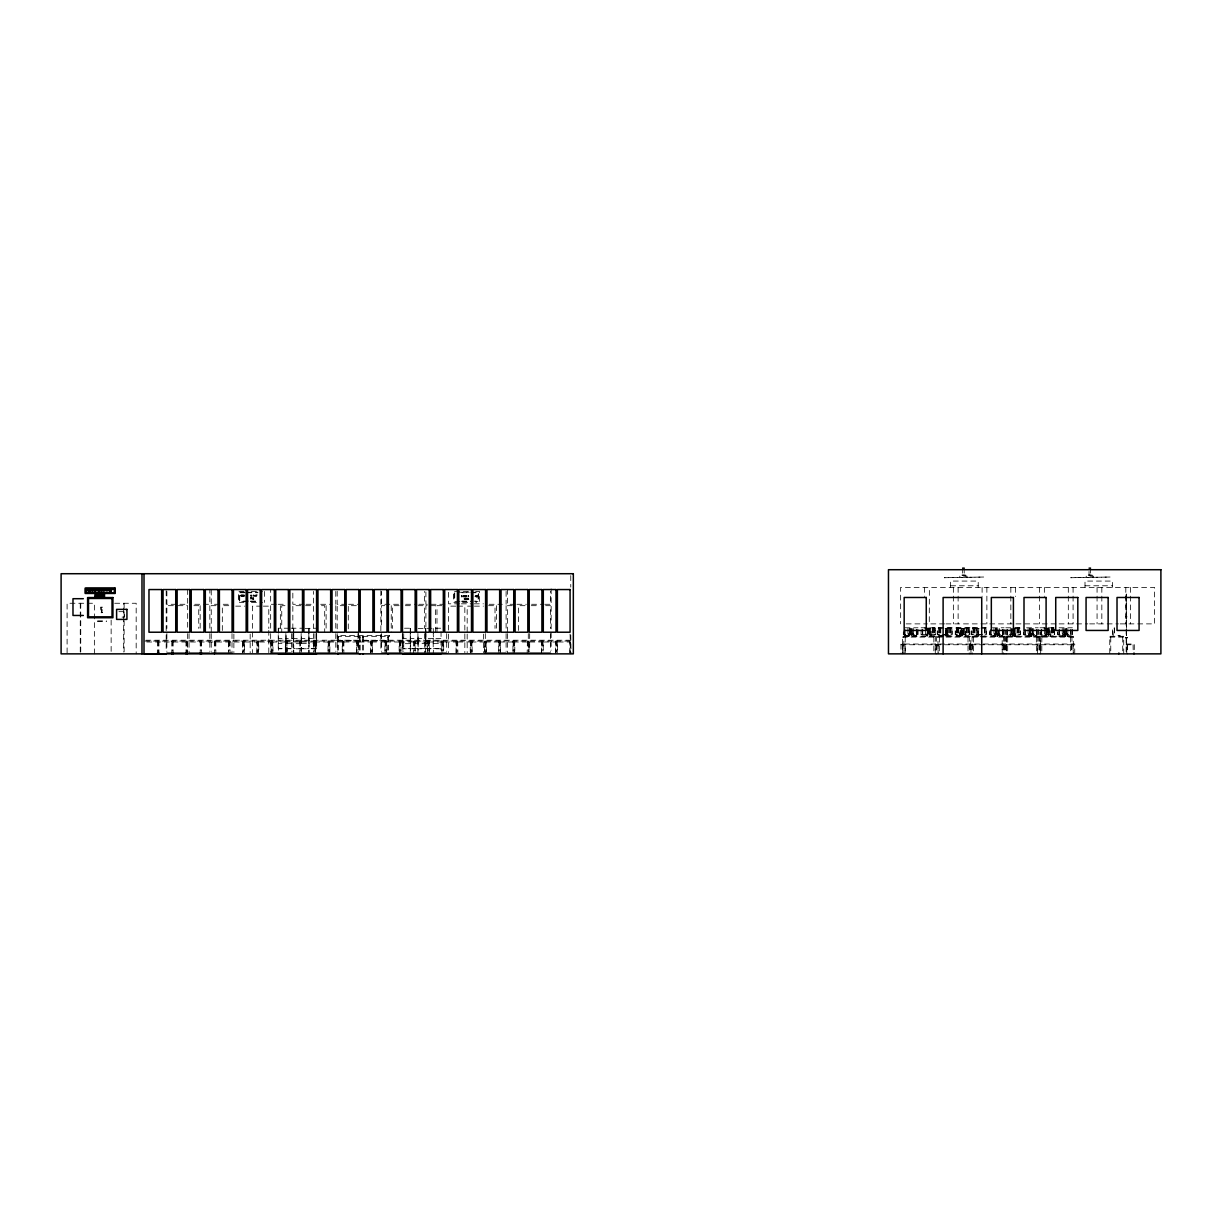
<?xml version="1.0" encoding="UTF-8"?>
<svg xmlns="http://www.w3.org/2000/svg" width="1222" height="1222" viewBox="0 0 1222 1222"><rect width="100%" height="100%" fill="white"/><g stroke="black" fill="none" stroke-linecap="round" stroke-linejoin="round"><path stroke-width="0.75" stroke-dasharray="5 3.75" d="M1117.931 635.639L1120.62 636.295M1118.39 635.669L1120.375 635.807M1127.539 637.716L1125.325 637.716M1127.585 637.792L1126.776 638.037M468.072 599.437C469.645 596.58 466.941 599.299 468.851 599.62M250.479 596.412L250.495 594.977M461.29 595.664L462.13 595.511L461.305 595.435M1126.44 633.378L1126.44 635.18L1126.379 594.014M1126.088 638.037L1125.279 637.792M950.624 585.781L978.226 585.781M1084.999 585.781L1112.616 585.781M243.988 591.433L238.412 591.433L238.412 602.4L243.988 602.4M251.427 591.433L262.577 591.433M468.301 591.433L453.438 591.433L453.438 602.4L468.301 602.4M475.74 591.433L479.467 591.433L479.467 602.4L475.74 602.4M244.858 592.242L239.222 592.242L239.222 601.591L248.616 601.591M246.737 592.242L258.01 592.242M458.006 592.242L469.263 592.242M471.142 592.242L478.657 592.242L478.657 601.591L474.9 601.591M245.118 592.731L239.726 592.731L239.726 601.102L248.723 601.102M246.92 592.731L257.735 592.731M461.947 592.731L469.156 592.731M470.959 592.731L478.169 592.731L478.169 601.102L474.564 601.102M464.024 595.404L464.238 596.993M476.03 595.404L476.229 596.993L475.282 595.633C475.221 599.498 474.732 592.884 476.03 596.672M240.184 595.725C240.23 595.878 241.681 594.167 240.184 595.908M244.476 596.504L244.278 594.885M468.698 596.565L468.286 595.633M468.087 596.993L468.087 595.404L468.774 596.29M250.434 597.573C253.122 596.855 249.044 601.255 251.274 597.772L250.434 597.772M250.525 601.102L257.735 601.102M461.947 601.102L472.761 601.102M250.495 601.591L258.01 601.591M459.884 601.591L454.248 601.591L454.248 592.242M461.748 601.591L473.021 601.591M251.427 602.4L262.577 602.4M114.715 603.256L136.177 603.256L136.177 653.862M459.564 603.821L448.55 603.821L448.55 591.738M461.412 603.821L472.44 603.821M474.273 603.821L483.454 603.821M194.726 604.279L209.848 604.279L209.848 589.554M228.239 604.279L211.238 604.279L211.238 589.554M276.325 604.279L270.658 604.279L270.658 589.554M278.219 604.279L285.78 604.279M304.171 604.279L292.837 604.279L292.837 591.387M306.065 604.279L313.611 604.279L313.611 591.387M320.683 604.279L332.017 604.279M346.636 604.279L337.196 604.279L337.196 589.554M348.53 604.279L357.97 604.279M398.555 604.279L381.539 604.279L381.539 591.387M405.612 604.279L416.946 604.279M418.841 604.279L424.508 604.279L424.508 591.387M444.793 604.279L425.898 604.279L425.898 591.387M489.106 604.279L502.318 604.279M515.058 604.279L507.497 604.279L507.497 589.554M516.952 604.279L526.392 604.279M531.57 604.279L542.904 604.279M544.783 604.279L550.45 604.279L550.45 591.387M173.341 605.684L166.879 605.684L166.879 628.429M177.969 605.684L187.669 605.684L187.669 628.429M193.901 605.684L198.758 605.684L198.758 628.429M216.08 605.684L211.238 605.684L211.238 632.217M228.789 605.684L222.328 605.684L222.328 632.217M284.986 605.684L281.747 605.684L281.747 632.217M300.918 605.684L292.837 605.684L292.837 628.429M305.546 605.684L313.611 605.684L313.611 628.429M321.478 605.684L324.701 605.684L324.701 632.217M345.261 605.684L337.196 605.684L337.196 630.262M356.35 605.684L348.285 605.684L348.285 632.217M384.777 605.684L381.539 605.684L381.539 628.429M399.09 605.684L392.629 605.684L392.629 628.429M405.337 605.684L411.799 605.684M418.046 605.684L424.508 605.684L424.508 628.429M441.829 605.684L436.987 605.684L436.987 632.217M488.556 605.684L495.017 605.684L495.017 628.429M512.339 605.684L507.497 605.684L507.497 632.217M525.048 605.684L518.586 605.684L518.586 632.217M531.295 605.684L539.376 605.684M545.608 605.684L550.45 605.684L550.45 628.429M235.693 606.143L244.751 606.143M261.554 606.143L252.496 606.143L252.496 652.701M263.372 606.143L268.794 606.143L268.794 628.49M455.791 606.143L448.55 606.143L448.55 632.217M457.593 606.143L464.834 606.143L464.834 652.701M472.593 606.143L467.171 606.143L467.171 632.217M474.411 606.143L483.454 606.143M118.901 611.672L124.644 611.672L124.644 617.11L118.901 617.11M97.623 620.99L106.406 620.99M97.363 621.25L106.665 621.25M906.174 623.877L927.361 623.877M944.545 623.877L929.27 623.877L929.377 587.385M945.981 623.877L1057.259 623.877M1059.092 623.877L1087.84 623.877M1089.642 623.877L1118.436 623.877M1120.192 623.877L1154.546 623.877L1154.546 587.385L900.645 587.385L900.645 623.877M904.983 627.787L918.012 627.787M921.083 627.787L935.747 627.818L935.747 634.768L921.083 634.768L921.083 629.529M992.417 627.787L1004.056 627.787M1005.813 627.787L1020.477 627.818L1020.477 634.768L1005.813 634.768L1005.813 629.529M1026.572 627.787L1038.211 627.787M1039.968 627.787L1054.632 627.787M1059.092 627.787L1072.366 627.787M924.397 628.077L935.456 628.077L935.456 634.462L921.373 634.462L921.373 629.666M1015.115 628.077L1020.187 628.077L1020.187 634.462L1006.103 634.462L1006.103 629.666M1043.741 628.077L1054.342 628.077M289.217 628.215L278.249 628.215L278.249 650.165M291.05 628.215L303.85 628.215M305.118 628.398L316.666 628.215M404.482 628.215L411.799 628.215M418.138 628.398L441.05 628.215L441.05 650.165M945.064 628.536L947.63 628.536L947.615 636.295M979.112 628.536L976.195 628.536L976.21 636.295M1015.726 628.536L1015.925 636.295M928.995 628.658L929.499 636.036L929.209 628.658M930.736 628.658L930.736 636.036M946.088 636.036L945.981 628.536L945.599 636.036M964.891 628.658L964.937 636.036M976.653 628.658L976.668 636.036M1049.622 628.658L1049.622 636.036M909.993 633.668L909.687 636.036M911.734 633.668L911.612 636.036M925.971 633.668L926.307 635.608M997.778 633.668L997.335 636.036M1010.808 633.668L1010.777 636.036M1012.564 633.668L1012.167 636.036M1015.467 633.668L1015.513 636.036M1028.542 633.668L1028.557 636.036M1029.825 633.668L1030.222 636.036M1031.933 633.668L1031.292 636.036L1031.108 628.536M1044.963 633.668L1045.085 635.608M1062.712 633.668L1062.712 636.036M1065.615 633.668L1065.966 636.036M570.048 634.05L570.766 653.862M570.766 634.982L571.025 652.93M904.647 635.73L916.699 635.791M934.448 635.791L922.381 636.036M938.802 635.73L943.537 635.791M944.743 635.791L951.006 636.295M956.536 635.791L968.741 636.295M979.173 635.73L972.956 636.036M1041.129 636.295L1053.333 636.036M1058.863 636.295L1071.205 636.295M904.509 635.822L916.851 635.822M938.664 635.822L951.006 635.822M956.398 635.822L968.741 635.822M990.553 635.822L1002.895 635.822L990.553 636.295M1024.708 635.822L1037.05 635.822L1024.708 636.295M1041.129 635.822L1053.471 636.295M1058.863 635.822L1071.205 635.822M1113.181 635.99L1112.646 628.536L1112.875 635.99M337.654 637.242L338.463 637.242M359.329 637.242L360.154 637.242M362.598 637.242L363.423 637.242M387.771 637.242L388.581 637.242M902.371 637.105L1073.344 637.105M1109.759 637.105L1123.721 637.105M433.214 638.358L425.791 638.358L425.791 633.485M440.882 638.587L433.459 638.358L433.214 633.485M145.907 640.221L233.601 640.221L233.601 641.061M335.851 640.221L427.364 640.221L427.364 641.061M570.766 640.221L428.189 640.221L428.189 641.061M337.654 640.572L388.581 640.572M144.7 641.061L570.766 641.061M387.771 641.489L388.581 641.489M359.329 641.81L360.154 641.81M362.598 641.672L363.423 641.672M146.732 641.993L242.659 641.993L242.659 652.93M242.888 641.993L244.278 641.993M257.109 641.993L258.514 641.993M271.345 641.993L272.735 641.993M285.566 641.993L286.956 641.993M299.558 641.993L287.201 641.993L287.201 652.93M299.787 641.993L301.192 641.993M301.422 641.993L313.779 641.993M314.008 641.993L315.413 641.993M328.244 641.993L329.635 641.993M342.466 641.993L343.856 641.993M344.1 641.993L356.457 641.993L356.457 652.93M356.687 641.993L358.092 641.993M370.923 641.993L372.313 641.993M385.144 641.993L386.534 641.993M399.365 641.993L400.77 641.993M413.357 641.993L400.999 641.993L400.999 651.112M413.601 641.993L414.991 641.993M427.822 641.993L429.212 641.993M442.043 641.993L443.449 641.993M456.264 641.993L457.67 641.993M457.899 641.993L470.256 641.993L470.256 652.93M470.501 641.993L471.891 641.993M484.722 641.993L486.112 641.993M498.943 641.993L500.348 641.993M513.179 641.993L514.569 641.993M527.171 641.993L514.798 641.993L514.798 651.112M527.4 641.993L528.79 641.993M541.621 641.993L543.026 641.993M555.842 641.993L557.247 641.993M286.085 643.444L293.509 643.444L293.509 638.587L286.085 638.358L286.085 633.485M301.162 643.673L293.738 643.673L293.738 648.546L301.162 648.546M301.391 643.444L308.83 643.673L308.83 648.546L301.391 648.546M433.459 643.673L440.882 643.444M1126.149 644.025L1134.291 644.025L1134.291 653.862M900.981 644.758L1074.734 644.758M1126.149 644.758L1134.291 644.758M286.085 648.546L293.509 648.546L293.509 643.673M433.459 648.546L440.882 648.546M286.085 648.775L293.509 648.775L293.509 653.633M301.162 648.775L293.738 648.775L293.738 653.633M301.391 648.775L308.83 648.775L308.83 653.633M316.483 648.775L309.059 648.775L309.059 653.633M425.791 648.775L433.214 648.775M440.882 648.775L433.459 648.775L433.214 653.633M461.305 596.978L462.145 596.199L461.305 596.748M1133.069 644.758L1133.252 653.862M1130.579 587.385L1130.579 623.877M1127.341 644.758L1127.341 653.862M1127.158 644.758L1127.158 653.862M1126.776 652.96L1126.149 592.991L1126.149 653.862M1126.485 594.014L1126.485 633.393M1125.813 587.385L1125.813 623.877M1123.721 653.862L1123.721 636.295L1109.759 636.295L1109.759 653.862M1122.713 637.105L1122.713 653.862M1112.616 587.385L1112.616 581.076L1084.999 581.076L1084.999 587.385M1110.752 637.105L1110.752 653.862M1101.832 587.385L1101.832 623.877M1097.066 587.385L1097.066 623.877M1093.491 577.731L1093.415 576.173L1086.205 576.173L1086.205 577.028M1092.178 576.173L1092.178 575.119L1087.443 575.119L1087.443 576.173M1090.925 575.119L1088.68 575.119M1090.589 568.138L1090.589 574.722M1089.031 571.422L1089.031 574.722M1074.734 653.862L1074.734 644.025L900.981 644.025L900.981 653.862M1073.084 587.385L1073.084 623.877M1073.145 644.025L1073.222 653.862L1073.344 636.295L902.371 636.295L902.371 653.862M1072.366 629.529L1072.366 634.768L1057.702 634.768L1057.702 629.529M1072.076 629.666L1072.076 634.447L1057.992 634.462L1057.992 629.666M1071.954 636.295L1071.923 653.862M1071.633 644.758L1071.633 653.862M1070.976 629.529L1070.976 634.768M1070.686 629.666L1070.686 634.447M1070.503 637.105L1070.533 653.862M1068.318 587.385L1068.318 623.877M1067.829 628.536L1067.814 636.295M1066.439 628.536L1066.424 636.295M1066.195 628.536L1066.287 636.036M1065.737 633.668L1065.691 636.036M1065.263 628.536L1065.324 636.036M1064.805 628.536L1064.698 636.036M1064.377 636.036L1063.888 628.536M1063.629 628.536L1063.644 636.295M1062.239 628.536L1062.254 636.295M1059.382 629.666L1059.382 634.447M1059.092 629.529L1059.092 634.768M1054.632 629.529L1054.632 634.768L1039.968 634.768L1039.968 629.529M1054.342 629.666L1054.342 634.447L1040.258 634.447L1040.258 629.666M1053.242 627.787L1053.242 634.768M1052.997 627.787L1052.997 634.768M1052.692 628.077L1052.692 634.462M1051.607 627.787L1051.607 634.768M1051.317 628.077L1051.317 634.462M1050.355 635.608L1050.095 628.536L1047.529 628.536L1047.636 636.036M1048.705 628.536L1048.69 636.295M1048.339 636.036L1048.445 628.536L1047.957 636.036M1048.094 628.658L1048.277 636.036M1047.071 628.536L1047.208 636.036M1046.612 628.658L1046.643 636.036M1046.49 633.668L1046.322 636.036M1046.139 628.536L1046.047 636.036M1045.895 628.536L1045.91 636.295M1044.505 628.536L1044.52 636.295M1044.352 587.385L1044.352 596.504M1041.831 637.105L1041.801 653.862M1041.648 629.666L1041.648 634.447M1041.358 629.529L1041.358 634.768M1040.701 644.758L1040.701 653.862L1040.441 637.105M1040.38 636.295L1040.38 653.862M1039.586 587.385L1039.586 623.877M1039.189 636.295L1039.311 653.862M1038.99 636.295L1039.112 653.862M1038.211 629.529L1038.211 634.768L1023.547 634.737L1023.547 629.529M1037.921 629.666L1037.921 634.447L1023.837 634.447L1023.837 629.666M1037.799 636.295L1037.6 653.862L1037.478 644.758M1036.821 629.529L1036.821 634.768M1036.531 629.666L1036.531 634.447M1036.348 637.105L1036.378 653.862M1033.675 628.536L1033.659 636.295M1033.461 636.036L1033.216 633.668L1033.201 636.036M1032.284 628.536L1032.269 636.295M1032.025 628.536L1032.132 636.036M1031.826 633.668L1031.811 636.036M1031.582 633.668L1031.536 636.036M1030.65 628.536L1030.543 636.036M1030.177 633.668L1030.1 636.036M1029.734 628.536L1029.947 636.036M1029.474 628.536L1029.489 636.295M1028.084 628.536L1028.099 636.295M1025.227 629.666L1025.227 634.447M1024.937 629.529L1024.937 634.768M1019.316 636.295L1006.974 636.295M1019.087 627.787L1019.087 634.768M1019.179 636.036L1007.111 636.036M1018.827 627.787L1018.827 634.768M1018.537 628.077L1018.537 634.462M1017.452 627.787L1017.452 634.768M1017.162 628.077L1017.162 634.462M1015.604 587.385L1015.604 596.504M1014.55 628.536L1014.535 636.295M1014.291 628.536L1014.397 636.036M1014.123 636.036L1013.939 633.668L1013.802 636.036M1013.374 628.536L1013.282 636.036M1012.901 628.536L1013.053 636.036M1012.442 633.668L1012.488 636.036M1011.984 628.536L1011.892 636.036M1011.74 628.536L1011.755 636.295M1010.838 587.385L1010.838 623.877M1010.35 628.536L1010.105 636.295M1007.676 637.105L1007.692 653.862M1007.478 629.666L1007.478 634.447M1007.188 629.529L1007.188 634.768M1006.546 644.758L1006.546 653.862M1006.286 637.105L1006.409 653.862M1006.225 636.295L1006.256 653.862M1005.034 636.295L1005.156 653.862M1004.835 636.295L1004.958 653.862M1004.713 644.758L1004.713 653.862M1004.056 629.529L1004.056 634.768L989.392 634.737L989.392 629.529M1003.766 629.666L1003.766 634.447L989.683 634.462L989.683 629.666M1003.644 636.295L1003.613 653.862M1003.445 644.025L1003.445 653.862M1002.666 629.529L1002.666 634.768M1002.376 629.666L1002.376 634.447M1002.223 644.758L1002.223 653.862L1002.193 637.105M999.52 628.536L999.504 636.295M999.367 636.036L999.046 633.668L999.092 636.036M998.618 635.608L998.13 628.536M997.87 628.536L998.114 636.295M997.671 633.668L997.656 636.036M997.427 633.668L997.381 636.036M996.953 628.536L997.06 636.036M996.495 628.536L996.373 636.036M996.022 633.668L995.747 636.036M995.563 628.536L995.472 636.036M995.319 628.536L995.334 636.295M994.403 636.036L994.387 633.668L994.082 636.036M993.929 628.536L993.944 636.295M991.073 629.666L991.073 634.447M990.782 629.529L990.782 634.768M986.872 587.385L986.872 623.877M985.161 636.295L972.819 636.295M984.932 627.787L984.932 634.768M985.024 636.036L983.771 636.295M984.672 627.787L984.672 634.768M984.382 628.077L984.382 634.462M982.106 587.385L982.106 596.504M978.746 628.536L978.639 636.036M978.318 636.036L977.829 628.536M978.226 587.385L978.226 581.076L950.624 581.076L950.624 587.385M977.585 628.536L977.585 636.295M974.973 628.077L974.973 634.462M974.682 627.787L974.682 634.768M973.583 628.077L973.583 634.462M973.522 637.105L973.476 653.862M973.292 627.787L973.292 634.768M973.033 627.787L973.033 634.768M972.254 644.025L972.254 653.862M972.07 636.295L972.147 653.862M971.001 644.758L971.001 653.862L970.68 636.295M970.558 644.758L970.558 653.862M969.489 636.295L969.397 653.862M969.29 644.025L969.168 653.862M968.511 627.787L968.511 634.768M968.252 627.787L968.252 634.768M967.961 628.077L967.961 634.462M968.023 637.105L968.007 653.862M967.121 577.731L967.045 576.173L959.835 576.173L959.835 577.028M966.877 627.787L966.877 634.768M966.587 628.077L966.587 634.462M965.808 576.173L965.808 575.119L961.072 575.119L961.072 576.173M965.349 636.295L965.365 628.536L959.774 628.536L959.789 636.295M964.555 575.119L962.325 575.119M964.219 568.138L964.219 574.722M963.975 628.536L963.959 636.295M963.364 628.658L963.18 636.036M962.799 628.536L962.905 636.036M962.661 568.138L962.661 574.722M962.585 635.608L962.325 628.536M962.218 636.036L961.5 628.658L961.638 636.036M961.76 628.658L961.913 636.036M961.409 628.536L961.317 636.036M961.164 628.536L961.179 636.295M960.248 636.036L960.232 628.658L959.988 636.036M958.552 628.077L958.552 634.462M958.262 627.787L958.262 634.768M958.124 587.385L958.124 623.877M957.162 628.077L957.162 634.462M956.902 628.077L956.902 634.462M956.872 627.787L956.872 634.768M956.612 627.787L956.612 634.768M953.359 587.385L953.359 623.877M950.777 627.787L950.777 634.768M950.517 627.787L950.517 634.768M950.227 628.077L950.227 634.462M949.127 627.787L949.127 634.768M948.837 628.077L948.837 634.462M947.401 636.036L947.279 628.658L947.203 636.036M946.24 628.536L946.225 636.295M945.889 628.658L945.813 636.036M940.818 628.077L940.818 634.462M940.528 627.787L940.528 634.768M939.428 628.077L939.428 634.462M939.367 637.105L939.321 653.862M939.138 627.787L939.138 634.768M938.878 627.787L938.878 634.768M938.099 644.025L938.099 653.862L937.916 636.295M936.846 644.758L936.846 653.862M936.526 636.295L936.648 653.862M936.388 644.758L936.388 653.862M935.334 636.295L935.304 653.862L935.136 644.025M934.586 636.295L922.243 636.295M934.356 627.787L934.356 634.768M934.097 627.787L934.097 634.768M933.807 628.077L933.807 634.462M933.868 637.105L933.852 653.862M932.722 627.787L932.722 634.768M932.417 628.077L932.417 634.462M931.195 636.295L931.21 628.536L927.009 628.536L927.009 636.295M929.82 628.536L929.805 636.295M929.117 628.658L929.026 636.036M928.644 628.536L928.751 636.036M928.17 628.536L928.323 636.036M927.727 628.658L927.742 636.036M927.605 633.668L927.483 636.036M927.254 628.536L927.162 636.036M925.619 628.536L925.634 636.295M924.611 587.385L924.611 596.504M922.747 629.666L922.747 634.447M922.457 629.529L922.457 634.768M918.012 629.529L918.012 634.768L903.333 634.737L903.333 629.529M917.722 629.666L917.722 634.447L903.623 634.462L903.623 629.666M916.622 629.529L916.622 634.768M916.332 629.666L916.332 634.447M913.476 628.536L913.46 636.295M913.308 636.036L913.124 633.668L913.048 636.036M912.086 628.536L912.284 636.036M911.826 628.536L912.07 636.295M910.909 628.536L911.016 636.036M910.436 628.536L910.329 636.036M909.519 628.536L909.428 636.036M909.26 628.536L909.275 636.295M908.358 636.036L908.343 633.668L908.038 636.036M907.885 628.536L907.885 636.295M905.212 637.105L905.227 653.862L905.166 644.758M905.013 629.666L905.013 634.447M904.723 629.529L904.723 634.768M903.944 644.025L903.944 653.862L903.761 636.295M902.691 644.758L902.691 653.862M902.554 644.025L902.554 653.862M570.766 575.608L570.766 587.079M570.078 641.061L570.078 652.93M569.834 652.93L569.834 641.993L557.476 641.993L557.476 652.93M557.247 641.061L557.247 652.93M556.545 641.061L556.545 652.029M555.842 641.061L555.842 652.93M555.613 652.93L555.613 641.993L543.255 641.993L543.255 651.112M551.153 588.851L551.153 650.15M550.45 633.607L550.45 651.387M543.026 641.061L543.026 651.112M542.324 641.061L542.324 650.211M541.621 641.061L541.621 652.93M541.392 652.93L541.392 641.993L529.034 641.993L529.034 652.93M529.676 633.607L529.676 651.387M528.79 641.061L528.79 652.93M528.286 633.607L528.286 651.387M528.103 641.061L528.103 650.211M527.4 641.061L527.171 652.93M514.569 641.061L514.569 652.93M513.866 641.061L513.866 650.211M513.179 641.061L513.179 652.93M512.935 651.112L512.935 641.993L500.577 641.993L500.577 652.93M507.497 633.607L507.497 653.159M506.107 591.387L506.107 604.279M506.107 605.684L506.107 632.217M506.107 633.607L506.107 651.387M500.348 641.061L500.348 652.93M499.645 641.061L499.645 650.211M498.943 641.061L498.943 652.93M498.713 651.112L498.713 641.993L486.356 641.993L486.356 652.93M496.407 605.684L496.407 628.429M486.112 641.061L486.112 652.93M485.424 641.061L485.424 650.211M485.317 633.607L485.317 653.159M484.722 641.061L484.722 652.93M484.492 651.112L484.492 641.993L472.12 641.993L472.12 652.93M483.454 634.081L483.454 652.701M471.891 641.061L471.891 652.93M471.188 641.061L471.188 652.029M470.501 641.061L470.501 652.93M467.171 634.081L467.171 652.701M464.421 598.2L464.421 599.467M464.207 598.2L464.207 599.467M457.67 641.061L457.899 652.93M456.967 641.061L456.967 652.029M456.264 641.061L456.264 652.93M456.035 652.93L456.035 641.993L443.678 641.993L443.678 651.112M454.737 592.731L454.737 601.102M448.55 634.081L448.55 652.701M446.687 633.607L446.687 651.387M443.449 641.061L443.449 651.112M442.746 641.061L442.746 650.211M442.043 641.061L442.043 652.93M441.814 651.112L441.814 641.993L429.441 641.993L429.441 651.112M435.597 632.217L435.597 605.684L425.898 605.684L425.898 632.217M433.214 628.398L433.459 633.256M433.214 638.587L433.214 643.444L425.791 643.673L425.791 648.546L433.214 648.546L433.214 643.673M429.212 641.061L429.212 652.93M428.525 641.061L428.525 650.211M427.822 641.061L427.822 652.93M427.593 651.112L427.593 641.993L415.22 641.993L415.22 651.112M425.898 633.607L425.898 651.387M425.791 628.398L425.791 633.256M425.791 638.587L425.791 643.444M425.562 628.398L425.562 633.256M425.562 633.485L425.562 638.358L418.138 638.358L418.138 633.485M425.562 638.587L425.562 643.444M425.562 653.633L425.562 648.775L418.138 648.775L418.138 653.633M424.508 633.607L424.508 653.159M418.138 638.587L418.138 643.444L425.562 643.673L425.562 648.546L418.138 648.546L418.138 643.673M417.909 633.485L417.909 638.358M417.909 643.444L417.909 638.587L410.485 638.358L410.485 633.485M417.909 653.633L417.909 648.775L410.485 648.775L410.485 653.633M414.991 641.061L414.991 651.112M414.289 641.061L414.289 650.211M413.601 641.061L413.601 652.93M410.485 628.398L410.485 633.256M410.485 638.587L410.485 643.444L417.909 643.673L417.909 648.546L410.485 648.546L410.485 643.673M410.256 628.398L410.256 633.256M410.256 633.485L410.256 638.358L402.832 638.358L402.832 633.485M410.256 638.587L410.256 643.444M410.256 653.633L410.256 648.775L402.832 648.775L402.832 653.633M403.718 633.607L403.718 651.387M402.832 638.587L402.832 643.444M402.649 633.699L402.649 650.165M402.328 633.607L402.328 651.387M400.77 641.061L400.77 652.93M400.068 641.061L400.068 650.211M399.365 641.061L399.365 652.93M399.136 651.112L399.136 641.993L386.778 641.993L386.778 651.112M391.239 605.684L391.239 632.217M388.581 636.357L388.581 653.816M387.771 636.357L387.771 653.816M386.534 641.061L386.534 652.93M385.846 641.061L385.846 650.211M385.144 641.061L385.144 652.93M384.915 651.112L384.915 641.993L372.542 641.993L372.542 652.93M381.539 633.607L381.539 651.387M380.852 590.7L380.852 650.15M372.313 641.061L372.313 652.93M371.61 641.061L371.61 652.029M370.923 641.061L370.923 652.93M370.678 652.93L370.678 641.993L358.321 641.993L358.321 651.112M363.423 636.357L363.423 653.816M362.598 636.357L362.598 653.816M360.154 636.357L360.154 653.816M359.329 636.357L359.329 653.816M358.672 632.92L358.672 650.058M357.97 633.607L358.092 652.93M357.389 641.061L357.389 650.211M356.687 641.061L356.687 652.93M343.856 641.061L343.856 652.93M343.168 641.061L343.168 650.211M342.466 641.061L342.466 652.93M342.236 651.112L342.236 641.993L329.864 641.993L329.864 652.93M338.463 636.357L338.463 653.816M337.654 636.357L337.654 653.816M337.196 633.607L337.196 651.387M335.79 591.387L335.79 604.279M335.79 605.684L335.79 628.429M335.79 633.607L335.79 651.387M334.95 641.061L334.95 640.221L233.83 640.221L233.83 641.061M329.635 641.061L329.635 652.93M328.932 641.061L328.932 650.211M328.244 641.061L328.244 652.93M328.015 651.112L328.015 641.993L315.643 641.993L315.643 651.112M326.106 605.684L326.106 628.429M316.666 633.699L316.666 650.165M316.483 633.485L316.483 638.358M316.483 643.444L316.483 638.587L309.059 638.358L309.059 633.485M315.413 641.061L315.413 652.93M315.016 633.607L315.016 651.387M314.711 641.061L314.711 650.211M314.008 641.061L314.008 652.93M313.611 633.607L313.611 651.387M309.059 628.398L309.059 633.256M309.059 638.587L309.059 643.444L316.483 643.673L316.483 648.546L309.059 648.546L309.059 643.673M308.83 628.398L308.83 633.256M308.83 633.485L308.83 638.358M308.83 643.444L308.83 638.587L301.391 638.358L301.391 633.485M301.391 638.587L301.422 651.112M301.162 633.485L301.162 638.358L293.738 638.587L293.738 643.444M301.162 638.587L301.162 653.633M300.49 641.061L300.49 650.211M299.787 641.061L299.787 652.93M293.738 628.398L293.738 633.256M293.738 633.485L293.738 638.358M293.509 628.398L293.509 633.256M293.509 633.485L293.509 638.358M292.837 633.607L292.837 651.387M291.447 633.607L291.447 651.387M286.956 641.061L286.956 651.112M286.085 638.587L286.085 653.633M285.856 633.485L285.856 638.358L278.433 638.358L278.433 633.485M285.856 638.587L285.856 643.444L278.433 643.444L278.433 638.587M285.856 643.673L285.856 648.546L278.433 648.546L278.433 643.673M285.856 653.633L285.856 648.775L278.433 648.775L278.433 653.633M285.566 641.061L285.566 652.93M285.337 651.112L285.337 641.993L272.964 641.993L272.964 651.112M280.357 605.684L280.357 628.429M278.433 628.398L278.433 633.256M272.735 641.061L272.735 652.93M272.032 641.061L272.032 650.211M271.345 641.061L271.345 652.93M271.101 652.93L271.101 641.993L258.743 641.993L258.743 652.93M270.658 605.684L270.658 632.217M270.658 633.607L270.658 651.387M268.794 630.353L268.794 652.701M264.441 591.433L264.441 602.4M258.514 641.061L258.514 652.93M257.811 641.061L257.811 652.029M257.109 641.061L257.109 652.93M256.88 652.93L256.88 641.993L244.522 641.993L244.522 652.93M253.504 599.024L253.504 597.573L253.305 599.024M250.174 634.081L250.174 652.701M244.278 641.061L244.278 652.93M243.59 641.061L243.59 652.029M242.888 641.061L242.888 652.93M233.876 634.081L233.876 652.701M232.012 633.607L232.012 653.159M230.057 641.061L230.057 652.93M229.354 641.061L229.354 650.211M228.667 641.061L228.667 652.93M228.499 641.993L228.499 651.112M215.836 641.061L215.836 652.93M215.133 641.061L215.133 650.211M214.43 641.061L214.43 652.93M211.238 633.607L211.238 651.387M209.848 605.684L209.848 628.429M209.848 633.607L209.848 651.387M201.615 641.061L201.615 652.93M200.912 641.061L200.912 650.211M200.148 605.684L200.148 632.217M200.209 641.061L200.209 652.93M189.059 633.607L189.059 653.159M187.669 589.554L187.669 604.279L166.879 604.279L166.879 591.387M187.669 633.607L187.669 651.387M187.378 641.061L187.378 652.93M186.691 641.061L186.691 652.93M185.988 641.061L185.988 652.93M173.157 641.061L173.157 652.93M172.455 641.061L172.455 651.112M171.767 641.061L171.767 652.93M166.879 633.607L166.879 651.387M166.192 590.638L166.192 632.92M166.192 634.814L166.192 650.058M158.936 641.061L158.936 652.93M158.234 641.061L158.234 652.93M157.531 641.061L157.531 652.93M124.125 603.256L124.125 610.007M124.125 611.917L124.125 651.952M123.651 603.256L123.651 604.294M123.651 608.098L123.651 651.952M111.141 620.119L111.141 653.862M101.548 607.197L101.548 612.818M94.369 653.862L94.369 603.256L67.103 603.256L67.103 653.862M80.744 603.256L80.744 653.862M80.27 603.256L80.27 653.862M251.64 598.184C252.175 601.285 253.336 596.046 251.64 598.184M466.667 598.627C467.201 601.698 468.301 596.473 466.667 598.627M251.869 598.108L252.236 599.04L251.885 597.986M466.88 598.551L467.247 599.467L466.88 598.551M243.82 595.694C242.704 597.848 242.811 593.51 243.82 595.694M465.643 596.199C464.772 598.398 464.513 594.121 465.643 596.199M251.167 595.557C251.854 598.52 251.701 593.098 251.167 595.557M466.239 596.061C466.987 598.963 466.743 593.663 466.239 596.061M242.628 595.511C243.56 598.704 244.721 593.159 242.628 595.511M464.482 596.015C465.307 599.131 466.682 593.724 464.482 596.015M1125.752 616.621C1126.485 619.966 1127.982 614.33 1125.752 616.621M254.955 596.061L253.26 595.114C253.275 599.024 252.649 592.823 253.748 595.786L254.436 594.885L254.436 596.504C254.695 592.594 257.109 597.695 254.955 596.061M466.483 598.276L465.582 599.62L466.3 598.23L465.49 598.047L466.483 598.276M257.017 594.885L255.933 594.885L256.483 596.504L257.017 594.885M1114.25 627.787L1114.663 634.768L1114.25 627.787M983.695 577.028L944.346 577.731L983.695 577.028M1110.065 577.028L1070.716 577.731L1110.065 577.028M241.421 594.885L241.208 596.504L241.421 594.885M242.368 594.885L242.155 596.504L242.368 594.885M463.291 595.404L463.092 596.993L463.291 595.404M476.748 595.404L476.549 596.993L476.748 595.404M477.695 595.404L477.481 596.993L477.695 595.404M253.794 599.024L253 599.192L253.794 599.024M102.633 607.197L100.448 607.197L101.166 612.237C98.356 612.894 104.725 612.894 101.915 612.237L102.633 607.197M952.167 627.818L937.488 627.818L937.488 634.768L952.167 634.737L952.167 627.787M969.901 627.787L955.237 627.818L955.237 634.768L969.901 634.768L969.901 627.787M986.322 627.818L971.658 627.818L971.658 634.768L986.322 634.768L986.322 627.787M951.877 628.077L937.793 628.077L937.793 634.462L951.877 634.447L951.877 628.077M969.611 628.077L955.528 628.077L955.528 634.462L969.611 634.462L969.611 628.077M986.032 628.077L971.948 628.077L971.948 634.462L986.032 634.462L986.032 628.077M1067.478 633.668L1067.356 636.036L1067.478 633.668M389.543 635.516L337.241 635.516L337.241 636.357L389.543 636.357L389.543 635.516M410.256 643.673L402.832 643.673L402.832 648.546L410.256 648.546L410.256 643.673"/><path stroke-width="1.5" d="M107.49 590.654C106.833 589.096 108.972 591.922 107.735 589.921L107.964 590.654M92.551 590.73L93.284 589.752L93.284 590.99M93.132 589.921L92.398 590.99L92.551 589.752M111.217 590.425C109.812 592.456 110.301 588.087 111.294 590.501M101.121 595.374L99.44 595.71M962.661 568.138L964.219 568.138M1089.031 568.138L1090.589 568.138M99.624 590.516L100.311 589.905L99.624 590.837M102.434 590.516L103.183 589.997L102.434 590.837M97.943 590.852L97.348 589.905M90.611 589.752L88.121 590.73L87.969 589.752L87.969 590.99L88.702 589.921L89.542 590.99L89.053 589.752M96.171 590.99L96.171 589.905M83.34 598.704L72.984 598.704L72.984 615.46L83.34 615.46M166.879 653.159L187.669 653.159M189.059 653.159L209.848 653.159M211.238 653.159L232.012 653.159M270.658 653.159L291.447 653.159M292.837 653.159L313.611 653.159M315.016 653.159L335.79 653.159M337.196 653.159L357.97 653.159M381.539 653.159L402.328 653.159M403.718 653.159L424.508 653.159M425.898 653.159L446.687 653.159M485.317 653.159L506.107 653.159M507.497 653.159L528.286 653.159M529.676 653.159L550.45 653.159M166.192 653.862L144.013 653.816L144.013 573.714M278.249 653.816L316.666 653.816M337.654 653.816L338.463 653.816M359.329 653.816L360.154 653.816M362.598 653.816L363.423 653.816M387.771 653.816L388.581 653.816M402.649 653.816L441.05 653.816M100.311 595.786L99.944 595.679M1134.001 652.96L1134.001 653.862M1118.863 652.96L1118.863 653.862M981.724 653.862L981.724 597.482L943.109 597.482L943.109 653.862M214.43 652.93L214.43 653.862M201.615 652.93L201.615 653.862M200.209 652.93L200.209 653.862M187.378 652.93L187.378 653.862M185.988 652.93L185.988 653.862M173.157 652.93L173.157 653.862M171.767 652.93L171.767 653.862M158.936 652.93L158.936 653.862M157.531 652.93L157.531 653.862M141.981 573.714L141.981 653.862M114.394 592.777L114.394 588.775L85.861 588.775L85.861 592.777M96.752 589.752L95.469 589.752L95.469 590.99L95.637 589.752M89.374 589.89L89.374 590.868M88.855 589.752L88.855 590.99M94.384 590.379L93.498 590.104L94.384 590.379M105.428 590.379L105.428 590.379M109.216 590.379L108.33 590.104L109.216 590.379M92.047 590.363C91.329 592.471 91.818 588.836 92.047 590.363M105.611 590.379L104.527 590.226L105.611 590.379M106.451 590.379C106.054 592.609 105.993 588.271 106.451 590.379M101.304 589.752L100.647 590.99L101.38 589.921L101.533 590.99L101.304 589.752M104.099 589.752L103.442 590.99L104.176 589.921L104.328 590.99L104.099 589.752M111.095 590.302L110.56 590.99L110.454 589.752L111.095 590.302M1160.9 569.712L888.47 569.712L888.47 653.862L1160.9 653.862L1160.9 569.712M573.332 573.714L61.1 573.714L61.1 653.862L573.332 653.862L573.332 573.714M115.082 588.087L85.173 588.087L85.173 593.464L115.082 593.464L115.082 588.087M114.624 588.561L85.632 588.561L85.632 593.006L114.624 593.006L114.624 588.561M161.655 589.554L148.977 589.554L148.977 632.217L161.655 632.217L161.655 589.554M175.739 589.554L163.061 589.554L163.061 632.217L175.739 632.217L175.739 589.554M189.822 589.554L177.144 589.554L177.144 632.217L189.822 632.217L189.822 589.554M203.906 589.554L191.228 589.554L191.228 632.217L203.906 632.217L203.906 589.554M217.99 589.554L205.311 589.554L205.311 632.217L217.99 632.217L217.99 589.554M232.073 589.554L219.395 589.554L219.395 632.217L232.073 632.217L232.073 589.554M246.157 589.554L233.478 589.554L233.478 632.217L246.157 632.217L246.157 589.554M260.24 589.554L247.562 589.554L247.562 632.217L260.24 632.217L260.24 589.554M274.324 589.554L261.645 589.554L261.645 632.217L274.324 632.217L274.324 589.554M288.407 589.554L275.729 589.554L275.729 632.217L288.407 632.217L288.407 589.554M302.491 589.554L289.813 589.554L289.813 632.217L302.491 632.217L302.491 589.554M316.574 589.554L303.896 589.554L303.896 632.217L316.574 632.217L316.574 589.554M330.658 589.554L317.964 589.554L317.964 632.217L330.658 632.217L330.658 589.554M344.741 589.554L332.048 589.554L332.048 632.217L344.741 632.217L344.741 589.554M358.825 589.554L346.132 589.554L346.132 632.217L358.825 632.217L358.825 589.554M372.909 589.554L360.215 589.554L360.215 632.217L372.909 632.217L372.909 589.554M386.992 589.554L374.299 589.554L374.299 632.217L386.992 632.217L386.992 589.554M401.076 589.554L388.382 589.554L388.382 632.217L401.076 632.217L401.076 589.554M415.159 589.554L402.466 589.554L402.466 632.217L415.159 632.217L415.159 589.554M429.243 589.554L416.549 589.554L416.549 632.217L429.243 632.217L429.243 589.554M443.326 589.554L430.633 589.554L430.633 632.217L443.326 632.217L443.326 589.554M457.41 589.554L444.716 589.554L444.716 632.217L457.41 632.217L457.41 589.554M471.493 589.554L458.8 589.554L458.8 632.217L471.493 632.217L471.493 589.554M485.577 589.554L472.883 589.554L472.883 632.217L485.577 632.217L485.577 589.554M499.661 589.554L486.967 589.554L486.967 632.217L499.661 632.217L499.661 589.554M513.744 589.554L501.051 589.554L501.051 632.217L513.744 632.217L513.744 589.554M527.828 589.554L515.134 589.554L515.134 632.217L527.828 632.217L527.828 589.554M541.911 589.554L529.218 589.554L529.218 632.217L541.911 632.217L541.911 589.554M555.995 589.554L543.301 589.554L543.301 632.217L555.995 632.217L555.995 589.554M570.078 589.554L557.385 589.554L557.385 632.217L570.078 632.217L570.078 589.554M94.904 589.752L94.736 590.99L94.904 589.752M98.524 589.752L98.371 590.99L98.524 589.752M99.257 589.752L99.104 590.99L99.257 589.752M109.72 589.752L109.568 590.99L109.72 589.752M111.462 589.752L111.294 590.99L111.462 589.752M90.199 590.99L90.031 589.905L90.199 590.99M104.496 594.64L95.179 594.64L95.179 596.825L104.496 596.825L104.496 594.64M104.237 594.885L95.438 594.885L95.438 596.565L104.237 596.565L104.237 594.885M112.928 597.573L87.602 597.573L87.602 617.736L112.928 617.736L112.928 597.573M926.261 597.482L904.173 597.482L904.173 630.445L926.261 630.445L926.261 597.482M1013.405 597.482L991.332 597.482L991.332 630.445L1013.405 630.445L1013.405 597.482M1046.093 597.482L1024.005 597.482L1024.005 630.445L1046.093 630.445L1046.093 597.482M1077.819 597.482L1055.732 597.482L1055.732 630.445L1077.819 630.445L1077.819 597.482M1108.14 597.482L1086.068 597.482L1086.068 630.445L1108.14 630.445L1108.14 597.482M1139.087 597.482L1117.015 597.482L1117.015 630.445L1139.087 630.445L1139.087 597.482M112.027 598.475L88.503 598.475L88.503 616.835L112.027 616.835L112.027 598.475M126.935 609.366L116.609 609.366L116.609 619.401L126.935 619.401L126.935 609.366"/></g></svg>
